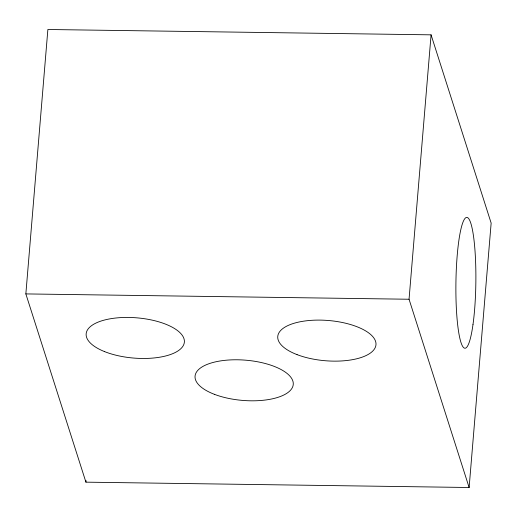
<?xml version="1.0" encoding="UTF-8"?>
<svg xmlns="http://www.w3.org/2000/svg" width="517" height="517" viewBox="0 0 517 517"><rect width="100%" height="100%" fill="white"/><g stroke="black" fill="none" stroke-linecap="round" stroke-linejoin="round"><path stroke-width="0.78" d="M25.85 293.914L47.874 29.501L431.075 34.839L491.15 223.085L469.126 487.499L85.925 482.161L25.85 293.914L409.05 299.246L469.126 487.499M85.925 482.161L86.061 480.558M409.05 299.246L431.075 34.839M472.99 324.534A65.433 9.965 -89.2 0 0 468.421 218.316A65.433 9.965 -89.2 0 0 456.233 305.644A65.433 9.965 -89.2 0 0 472.99 324.534M214.355 394.303A49.277 20.176 4.8 0 0 292.893 386.244A49.277 20.176 4.8 0 0 225.238 360.304A49.277 20.176 4.8 0 0 214.355 394.303M104.479 351.573A49.277 20.176 4.8 0 0 183.832 344.4A49.277 20.176 4.8 0 0 117.514 317.845A49.277 20.176 4.8 0 0 104.479 351.573M297.068 354.63A49.277 20.176 4.8 0 0 375.607 346.571A49.277 20.176 4.8 0 0 307.951 320.624A49.277 20.176 4.8 0 0 297.068 354.63"/></g></svg>
